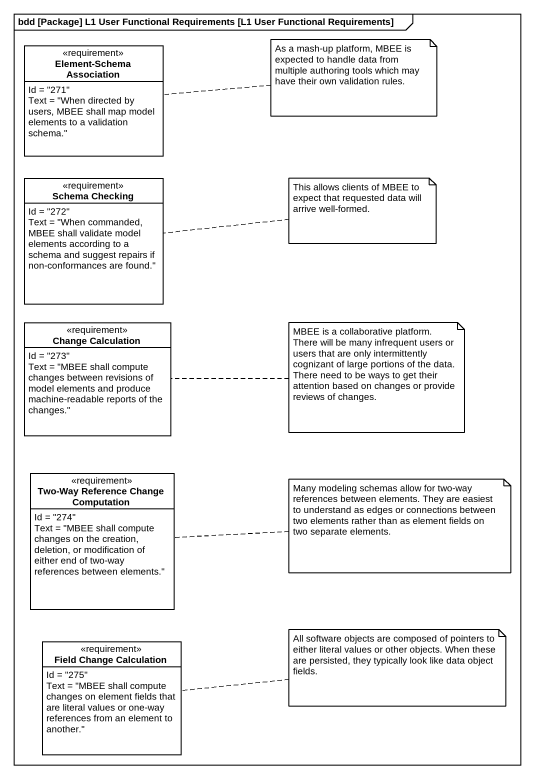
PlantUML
@startuml
mainframe bdd [Package] L1 User Functional Requirements [L1 User Functional Requirements]
hide circle
hide empty members
class "Element-Schema Association" as Element_Schema_Association <<requirement>> {
  Id = "271"
  Text = "When directed by users, MBEE shall map model elements to a validation schema."
}
class "Schema Checking" as Schema_Checking <<requirement>> {
  Id = "272"
  Text = "When commanded, MBEE shall validate model elements according to a schema and suggest repairs if non-conformances are found."
}
class "Change Calculation" as Change_Calculation <<requirement>> {
  Id = "273"
  Text = "MBEE shall compute changes between revisions of model elements and produce machine-readable reports of the changes."
}
class "Two-Way Reference Change Computation" as Two_Way_Reference_Change <<requirement>> {
  Id = "274"
  Text = "MBEE shall compute changes on the creation, deletion, or modification of either end of two-way references between elements."
}
class "Field Change Calculation" as Field_Change_Calculation <<requirement>> {
  Id = "275"
  Text = "MBEE shall compute changes on element fields that are literal values or one-way references from an element to another."
}
note right of Element_Schema_Association : As a mash-up platform, MBEE is expected to handle data from multiple authoring tools which may have their own validation rules.
note right of Schema_Checking : This allows clients of MBEE to expect that requested data will arrive well-formed.
note right of Change_Calculation : MBEE is a collaborative platform. There will be many infrequent users or users that are only intermittently cognizant of large portions of the data. There need to be ways to get their attention based on changes or provide reviews of changes.
note right of Two_Way_Reference_Change : Many modeling schemas allow for two-way references between elements. They are easiest to understand as edges or connections between two elements rather than as element fields on two separate elements.
note right of Field_Change_Calculation : All software objects are composed of pointers to either literal values or other objects. When these are persisted, they typically look like data object fields.
@enduml
